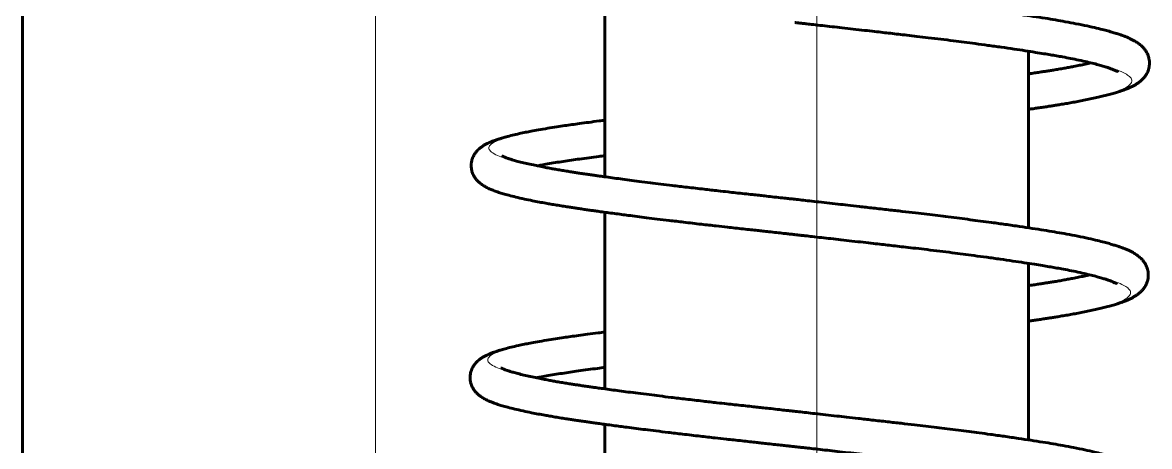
# Model space of a CAD drawing. Header units: millimetres. Extents: x 0 to 594, y 0 to 420.
# Drawn here: x 463.463 to 464.74, y 87.064 to 87.544 of the extents above; entities that cross this region are included whole.
import ezdxf

# ---------------------------------------------------------------- set-up
doc = ezdxf.new("R2010")
doc.units = ezdxf.units.MM
for name, pattern in [('K5LT_AXLED', [19.5, 15, -1.5, 1.5, -1.5]), ('K5LT_BASIC', [0]), ('K5LT_THIN', [0])]:
    doc.linetypes.add(name, pattern=pattern)
doc.layers.add('Системный слой', color=7, linetype='Continuous')

# ---------------------------------------------------------------- blocks, each defined once
blk = doc.blocks.new('U638')
at = {"layer": 'Системный слой', "color": 30, "linetype": 'K5LT_AXLED', "lineweight": 18, "true_color": 0xff8000}
blk.add_line((463.8626, 88.3624), (463.8626, 86.1024), dxfattribs=at)
blk = doc.blocks.new('U641')
at = {"layer": 'Системный слой', "color": 30, "linetype": 'K5LT_AXLED', "lineweight": 18, "true_color": 0xff8000}
blk.add_line((463.8626, 86.7624), (463.8626, 89.0224), dxfattribs=at)
blk = doc.blocks.new('U643')
at = {"layer": 'Системный слой', "color": 30, "linetype": 'K5LT_AXLED', "lineweight": 18, "true_color": 0xff8000}
blk.add_line((463.8626, 88.3624), (463.8626, 84.9744), dxfattribs=at)
blk = doc.blocks.new('U646')
at = {"layer": 'Системный слой', "color": 30, "linetype": 'K5LT_AXLED', "lineweight": 18, "true_color": 0xff8000}
blk.add_line((463.8626, 86.7624), (463.8626, 88.9744), dxfattribs=at)
blk = doc.blocks.new('U642')
at = {"layer": 'Системный слой', "color": 30, "linetype": 'K5LT_AXLED', "lineweight": 18, "true_color": 0xff8000}
blk.add_line((464.3626, 85.6758), (464.3626, 96.2758), dxfattribs=at)
at = {"layer": 'Системный слой', "color": 5, "linetype": 'K5LT_BASIC', "lineweight": 60, "true_color": 0x0000ff}
for p, q in [((463.4626, 86.2304), (463.4626, 90.0304)), ((464.1226, 87.569), (464.1226, 87.369)), ((464.6026, 87.5112), (464.6026, 87.3112)), ((464.1226, 87.3289), (464.1226, 87.1288)), ((464.6026, 87.271), (464.6026, 87.0711)), ((464.1226, 87.0887), (464.1226, 86.8887))]:
    blk.add_line(p, q, dxfattribs=at)
for points, knots in [([(464.338, 87.5837), (464.3397, 87.5835), (464.3441, 87.583), (464.353, 87.582), (464.3668, 87.5805), (464.3828, 87.5787), (464.3997, 87.5768), (464.413, 87.5753), (464.4285, 87.5735), (464.4447, 87.5717), (464.4608, 87.5699), (464.4753, 87.5682), (464.4887, 87.5666), (464.5011, 87.5651), (464.5134, 87.5636), (464.5255, 87.5621), (464.5375, 87.5605), (464.5496, 87.5589), (464.5629, 87.5571), (464.578, 87.555), (464.5934, 87.5528), (464.6081, 87.5506), (464.6213, 87.5486), (464.6333, 87.5466), (464.6452, 87.5445), (464.6574, 87.5422), (464.6694, 87.5398), (464.6798, 87.5374), (464.6879, 87.5354), (464.6943, 87.5337), (464.6995, 87.5321), (464.7041, 87.5307), (464.7084, 87.5292), (464.7125, 87.5277), (464.7162, 87.5261), (464.7195, 87.5246), (464.7222, 87.5232), (464.7245, 87.5218), (464.7264, 87.5206), (464.7283, 87.5192), (464.7303, 87.5176), (464.7323, 87.5156), (464.7344, 87.5131), (464.7364, 87.51), (464.738, 87.5066), (464.739, 87.5032), (464.7395, 87.5002), (464.7396, 87.4975), (464.7394, 87.4944), (464.7387, 87.4909), (464.7373, 87.4872), (464.7353, 87.4838), (464.7332, 87.481), (464.7309, 87.4787), (464.7285, 87.4766), (464.7259, 87.4747), (464.7231, 87.473), (464.7204, 87.4715), (464.7175, 87.4701), (464.7144, 87.4688), (464.711, 87.4675), (464.7075, 87.4663), (464.7034, 87.4649), (464.6984, 87.4634), (464.6926, 87.4618), (464.6863, 87.4603), (464.6797, 87.4587), (464.6728, 87.4572), (464.6657, 87.4558), (464.6587, 87.4544), (464.6518, 87.4531), (464.645, 87.4519), (464.6388, 87.4509), (464.6335, 87.45), (464.6288, 87.4493), (464.6242, 87.4486), (464.6191, 87.4478), (464.6136, 87.447), (464.6082, 87.4462), (464.6044, 87.4457), (464.6026, 87.4455)], [0, 0, 0, 0, 0.397736, 0.744521, 1.080636, 1.771412, 2.064934, 2.418779, 2.83817, 3.320504, 3.757443, 4.187421, 4.571303, 4.952745, 5.328932, 5.754746, 6.161008, 6.54818, 6.974815, 7.497049, 8.067701, 8.594768, 9.127235, 9.644975, 10.166094, 10.817214, 11.612368, 12.45441, 13.225354, 13.959596, 14.728308, 15.49, 16.348323, 17.371241, 18.591992, 19.911757, 21.369196, 22.665283, 24.022236, 25.362066, 26.988033, 28.988186, 31.352554, 34.263032, 37.199135, 39.980645, 42.140873, 43.914391, 45.902198, 48.620243, 51.736599, 54.732676, 57.311937, 59.541727, 61.662618, 63.616644, 65.304289, 66.766093, 67.924156, 69.180544, 70.144452, 70.999045, 71.818297, 72.719071, 73.639943, 74.46934, 75.217917, 75.979157, 76.65843, 77.265241, 77.790842, 78.257642, 78.703264, 79.06542, 79.350372, 79.664511, 80.042542, 80.410754, 80.725975, 81, 81, 81, 81]), ([(464.7035, 87.4879), (464.7035, 87.4879), (464.7035, 87.488), (464.7033, 87.4881), (464.703, 87.4883), (464.7026, 87.4885), (464.7019, 87.4889), (464.7007, 87.4894), (464.6988, 87.4903), (464.6962, 87.4913), (464.6926, 87.4926), (464.6884, 87.4939), (464.6832, 87.4955), (464.6769, 87.4971), (464.6693, 87.499), (464.6605, 87.501), (464.6511, 87.5029), (464.6423, 87.5046), (464.6345, 87.506), (464.6273, 87.5072), (464.6195, 87.5085), (464.61, 87.51), (464.5988, 87.5118), (464.5858, 87.5137), (464.5716, 87.5158), (464.5568, 87.5178), (464.5427, 87.5197), (464.5297, 87.5214), (464.5169, 87.5231), (464.5035, 87.5248), (464.4898, 87.5264), (464.4767, 87.528), (464.4653, 87.5293), (464.4553, 87.5304), (464.4461, 87.5315), (464.4372, 87.5325), (464.4275, 87.5336), (464.4164, 87.5349), (464.4043, 87.5362), (464.392, 87.5376), (464.38, 87.539), (464.3687, 87.5402), (464.3588, 87.5413), (464.3514, 87.5422), (464.3473, 87.5426), (464.3454, 87.5428), (464.3442, 87.543), (464.343, 87.5431), (464.3414, 87.5433), (464.3396, 87.5435), (464.3383, 87.5436), (464.3379, 87.5437), (464.3378, 87.5437)], [0, 0, 0, 0, 1.423778, 3.397332, 5.257147, 7.110556, 8.963305, 11.190398, 13.633374, 16.239743, 18.446735, 20.481492, 22.369965, 24.18043, 25.888484, 27.547135, 28.954135, 30.069996, 30.857671, 31.557967, 32.285116, 33.123767, 34.097166, 35.106512, 36.236002, 37.375104, 38.435659, 39.360379, 40.272538, 41.271029, 42.226094, 43.03112, 43.732962, 44.323533, 44.875779, 45.393482, 45.987912, 46.692126, 47.446864, 48.127922, 48.715468, 49.282087, 49.898313, 50.450402, 50.916624, 51.258, 51.537148, 51.766864, 52.06556, 52.384397, 52.729265, 53, 53, 53, 53]), ([(464.6026, 87.4856), (464.6039, 87.4858), (464.6074, 87.4863), (464.6125, 87.4871), (464.6178, 87.4879), (464.6223, 87.4885), (464.6265, 87.4892), (464.6313, 87.49), (464.6368, 87.4909), (464.6427, 87.4919), (464.6484, 87.493), (464.6544, 87.4941), (464.6606, 87.4953), (464.6671, 87.4967), (464.6712, 87.4976), (464.6732, 87.4981)], [0, 0, 0, 0, 0.576815, 1.63763, 2.737902, 3.662008, 4.404961, 5.33251, 6.490701, 7.729351, 8.89747, 10.190464, 11.948986, 13.866376, 16, 16, 16, 16]), ([(464.3365, 87.3037), (464.3364, 87.3037), (464.3351, 87.3038), (464.3308, 87.3043), (464.3226, 87.3052), (464.312, 87.3064), (464.3017, 87.3075), (464.2948, 87.3083), (464.2874, 87.3091), (464.2789, 87.31), (464.2702, 87.311), (464.2601, 87.3121), (464.2474, 87.3135), (464.2307, 87.3154), (464.2128, 87.3175), (464.1961, 87.3195), (464.182, 87.3212), (464.1665, 87.3231), (464.1531, 87.3248), (464.1411, 87.3264), (464.133, 87.3275), (464.1251, 87.3285), (464.1178, 87.3295), (464.1118, 87.3303), (464.1064, 87.3311), (464.1013, 87.3318), (464.0959, 87.3326), (464.0908, 87.3333), (464.0859, 87.3341), (464.0805, 87.3349), (464.0743, 87.3359), (464.0677, 87.337), (464.0613, 87.3381), (464.0548, 87.3392), (464.0477, 87.3405), (464.0395, 87.3421), (464.0267, 87.3448), (464.0157, 87.3475), (464.0072, 87.3498), (464.0027, 87.3512), (463.9994, 87.3523), (463.9969, 87.3533), (463.9945, 87.3542), (463.9924, 87.3551), (463.9904, 87.356), (463.9884, 87.357), (463.9864, 87.3581), (463.9845, 87.3593), (463.9824, 87.3607), (463.9802, 87.3625), (463.9779, 87.3646), (463.9758, 87.3671), (463.9738, 87.3703), (463.9721, 87.374), (463.9711, 87.3781), (463.9709, 87.3821), (463.9713, 87.3862), (463.9724, 87.3903), (463.9743, 87.394), (463.9764, 87.3971), (463.9785, 87.3993), (463.9802, 87.4009), (463.9818, 87.4022), (463.9832, 87.4032), (463.9847, 87.4042), (463.9861, 87.4051), (463.9876, 87.4059), (463.9893, 87.4068), (463.9914, 87.4077), (463.9941, 87.4089), (463.9975, 87.4102), (464.0014, 87.4115), (464.0056, 87.4128), (464.0107, 87.4143), (464.0173, 87.416), (464.0247, 87.4177), (464.0321, 87.4193), (464.0392, 87.4207), (464.0473, 87.4222), (464.0569, 87.4238), (464.067, 87.4255), (464.0763, 87.4269), (464.0851, 87.4281), (464.0941, 87.4294), (464.1044, 87.4307), (464.1142, 87.432), (464.1204, 87.4328), (464.1226, 87.4331)], [0, 0, 0, 0, 0.27932, 0.523789, 0.760267, 1.283885, 1.493262, 1.67013, 1.906087, 2.194677, 2.513661, 2.812575, 3.257409, 3.846095, 4.553653, 5.138358, 5.640443, 6.106941, 6.928885, 7.230533, 7.553826, 7.894874, 8.222071, 8.506578, 8.76084, 9.057375, 9.411664, 9.785111, 10.117735, 10.46637, 10.920338, 11.411865, 11.868634, 12.319034, 12.958118, 13.694621, 14.697906, 17.101825, 18.264659, 19.333749, 20.133587, 20.890373, 21.664312, 22.607185, 23.57665, 24.708269, 25.860651, 27.286325, 28.845548, 30.981923, 33.36208, 36.17187, 39.042683, 42.786653, 46.211703, 49.253784, 52.327491, 55.898065, 59.783803, 62.897409, 65.32693, 67.254067, 68.670602, 69.952303, 71.099169, 72.163528, 73.188239, 74.167629, 75.311269, 76.570858, 77.842371, 78.949187, 79.815552, 80.759226, 81.728718, 82.651657, 83.319979, 83.86955, 84.49079, 85.177079, 85.736535, 86.19001, 86.54279, 86.909082, 87.31457, 87.759925, 88, 88, 88, 88]), ([(464.0063, 87.3926), (464.0063, 87.3926), (464.0064, 87.3926), (464.0066, 87.3924), (464.007, 87.3922), (464.0076, 87.3919), (464.0083, 87.3916), (464.0092, 87.3912), (464.0107, 87.3906), (464.013, 87.3898), (464.0163, 87.3887), (464.0209, 87.3873), (464.0267, 87.3858), (464.0335, 87.3841), (464.0409, 87.3825), (464.0482, 87.381), (464.0549, 87.3797), (464.0609, 87.3785), (464.0666, 87.3775), (464.0725, 87.3765), (464.0786, 87.3755), (464.0843, 87.3746), (464.0893, 87.3738), (464.0941, 87.3731), (464.0993, 87.3723), (464.1046, 87.3715), (464.1098, 87.3708), (464.1153, 87.37), (464.1221, 87.3691), (464.1306, 87.3679), (464.1403, 87.3666), (464.1505, 87.3653), (464.1617, 87.3638), (464.1735, 87.3623), (464.186, 87.3608), (464.1998, 87.3591), (464.2163, 87.3571), (464.2337, 87.3551), (464.2493, 87.3533), (464.2612, 87.352), (464.2711, 87.3509), (464.2803, 87.3499), (464.2891, 87.3489), (464.2968, 87.3481), (464.3042, 87.3473), (464.3127, 87.3463), (464.3216, 87.3454), (464.3291, 87.3445), (464.3338, 87.344), (464.3361, 87.3438), (464.3367, 87.3437), (464.3367, 87.3437)], [0, 0, 0, 0, 1.729712, 3.866554, 5.75773, 7.403241, 9.136389, 10.783601, 12.612728, 14.589586, 16.814983, 18.987578, 21.105385, 23.154019, 25.001914, 26.582348, 27.810141, 28.85035, 29.660057, 30.534425, 31.437, 32.241014, 32.892653, 33.51945, 34.270431, 34.971616, 35.531925, 36.004431, 36.632841, 37.402373, 38.121286, 38.906007, 39.761638, 40.711836, 41.567047, 42.489006, 43.624641, 44.920205, 45.968229, 46.714446, 47.296713, 47.941776, 48.520087, 48.940177, 49.31, 49.7723, 50.342039, 50.878913, 51.342877, 51.696232, 52, 52, 52, 52]), ([(464.1226, 87.393), (464.1202, 87.3927), (464.1142, 87.3919), (464.1043, 87.3906), (464.0939, 87.3892), (464.084, 87.3878), (464.0748, 87.3864), (464.0657, 87.385), (464.0575, 87.3836), (464.0509, 87.3824), (464.0473, 87.3817), (464.0459, 87.3814)], [0, 0, 0, 0, 0.772347, 2.002729, 3.346329, 4.557314, 5.93455, 7.438778, 9.198526, 10.871932, 12, 12, 12, 12]), ([(464.3367, 87.3437), (464.3385, 87.3435), (464.3428, 87.343), (464.3517, 87.342), (464.3655, 87.3405), (464.3815, 87.3387), (464.3984, 87.3368), (464.4117, 87.3353), (464.4272, 87.3335), (464.4434, 87.3317), (464.4595, 87.3299), (464.474, 87.3282), (464.4874, 87.3266), (464.4998, 87.3251), (464.5121, 87.3236), (464.5242, 87.3221), (464.5362, 87.3205), (464.5483, 87.3189), (464.5617, 87.3171), (464.5767, 87.3151), (464.5921, 87.3128), (464.6068, 87.3106), (464.62, 87.3086), (464.632, 87.3066), (464.6439, 87.3045), (464.6561, 87.3022), (464.6681, 87.2998), (464.6785, 87.2974), (464.6866, 87.2954), (464.693, 87.2937), (464.6983, 87.2921), (464.7028, 87.2907), (464.7071, 87.2892), (464.7112, 87.2877), (464.715, 87.2861), (464.7183, 87.2846), (464.7209, 87.2832), (464.7232, 87.2818), (464.7252, 87.2806), (464.727, 87.2792), (464.729, 87.2776), (464.731, 87.2756), (464.7331, 87.2731), (464.7351, 87.27), (464.7367, 87.2666), (464.7377, 87.2632), (464.7382, 87.2602), (464.7383, 87.2575), (464.7381, 87.2544), (464.7374, 87.2509), (464.736, 87.2472), (464.734, 87.2438), (464.7319, 87.241), (464.7296, 87.2387), (464.7272, 87.2366), (464.7246, 87.2347), (464.7218, 87.233), (464.7191, 87.2315), (464.7162, 87.2301), (464.7131, 87.2288), (464.7097, 87.2275), (464.7063, 87.2263), (464.7022, 87.2249), (464.6972, 87.2234), (464.6913, 87.2218), (464.685, 87.2203), (464.6784, 87.2187), (464.6715, 87.2172), (464.6644, 87.2158), (464.6574, 87.2144), (464.6505, 87.2131), (464.6437, 87.212), (464.6375, 87.2109), (464.6322, 87.21), (464.6275, 87.2093), (464.6229, 87.2086), (464.6178, 87.2078), (464.6123, 87.207), (464.6073, 87.2063), (464.604, 87.2058), (464.6026, 87.2056)], [0, 0, 0, 0, 0.398057, 0.74512, 1.081506, 1.772839, 2.066598, 2.420727, 2.840457, 3.323179, 3.76047, 4.190795, 4.574986, 4.956735, 5.333225, 5.759382, 6.165972, 6.553455, 6.980434, 7.503089, 8.0742, 8.601692, 9.134587, 9.652745, 10.174283, 10.825928, 11.621723, 12.464443, 13.236009, 13.970842, 14.740173, 15.502479, 16.361493, 17.385235, 18.606969, 19.927797, 21.386411, 22.683541, 24.041588, 25.382498, 27.009775, 29.011538, 31.377811, 34.290634, 37.229103, 40.012853, 42.174821, 43.949769, 45.939176, 48.659412, 51.778277, 54.776768, 57.358108, 59.589694, 61.712293, 63.667893, 65.356898, 66.819879, 67.978875, 69.236275, 70.20096, 71.056242, 71.876153, 72.777653, 73.699266, 74.529332, 75.278512, 76.040365, 76.720186, 77.327485, 77.85351, 78.320686, 78.766667, 79.129115, 79.414296, 79.728688, 80.107024, 80.475532, 80.791007, 81, 81, 81, 81]), ([(464.7022, 87.2479), (464.7022, 87.2479), (464.7022, 87.248), (464.702, 87.2481), (464.7017, 87.2483), (464.7013, 87.2485), (464.7006, 87.2489), (464.6994, 87.2494), (464.6975, 87.2503), (464.6949, 87.2513), (464.6913, 87.2526), (464.6871, 87.2539), (464.6819, 87.2555), (464.6756, 87.2571), (464.668, 87.259), (464.6592, 87.261), (464.6498, 87.2629), (464.641, 87.2646), (464.6332, 87.266), (464.626, 87.2672), (464.6182, 87.2685), (464.6087, 87.27), (464.5975, 87.2718), (464.5845, 87.2737), (464.5703, 87.2758), (464.5555, 87.2778), (464.5414, 87.2797), (464.5284, 87.2814), (464.5156, 87.2831), (464.5022, 87.2848), (464.4885, 87.2864), (464.4754, 87.288), (464.464, 87.2893), (464.454, 87.2904), (464.4448, 87.2915), (464.4359, 87.2925), (464.4262, 87.2936), (464.4151, 87.2949), (464.403, 87.2962), (464.3907, 87.2976), (464.3787, 87.299), (464.3674, 87.3002), (464.3575, 87.3013), (464.3501, 87.3022), (464.346, 87.3026), (464.3441, 87.3028), (464.3429, 87.303), (464.3417, 87.3031), (464.3401, 87.3033), (464.3383, 87.3035), (464.337, 87.3036), (464.3366, 87.3037), (464.3365, 87.3037)], [0, 0, 0, 0, 1.423798, 3.397357, 5.257175, 7.110587, 8.963341, 11.190419, 13.633377, 16.239726, 18.446717, 20.481476, 22.369953, 24.180421, 25.888477, 27.547131, 28.954133, 30.069995, 30.85767, 31.557968, 32.285118, 33.123771, 34.097171, 35.10652, 36.236016, 37.375132, 38.435698, 39.360428, 40.272599, 41.271131, 42.22622, 43.031262, 43.733094, 44.323674, 44.875925, 45.393626, 45.988046, 46.692256, 47.446968, 48.127988, 48.715494, 49.282099, 49.89833, 50.450476, 50.916777, 51.25823, 51.537411, 51.767133, 52.065824, 52.384654, 52.729435, 53, 53, 53, 53]), ([(464.6026, 87.2458), (464.6034, 87.2459), (464.6064, 87.2464), (464.6112, 87.2471), (464.6165, 87.2479), (464.621, 87.2486), (464.6253, 87.2492), (464.63, 87.25), (464.6355, 87.2509), (464.6414, 87.2519), (464.6471, 87.253), (464.6531, 87.2541), (464.6594, 87.2553), (464.6659, 87.2567), (464.6699, 87.2576), (464.6719, 87.2581)], [0, 0, 0, 0, 0.384159, 1.458242, 2.572269, 3.507925, 4.260163, 5.199314, 6.371995, 7.626133, 8.808858, 10.118028, 11.89855, 13.839922, 16, 16, 16, 16]), ([(464.3352, 87.0637), (464.3351, 87.0637), (464.3338, 87.0638), (464.3295, 87.0643), (464.3213, 87.0652), (464.3107, 87.0664), (464.3004, 87.0675), (464.2935, 87.0683), (464.2861, 87.0691), (464.2776, 87.07), (464.2689, 87.071), (464.2588, 87.0721), (464.2461, 87.0735), (464.2294, 87.0754), (464.2115, 87.0775), (464.1948, 87.0795), (464.1807, 87.0812), (464.1652, 87.0831), (464.1518, 87.0848), (464.1398, 87.0864), (464.1317, 87.0875), (464.1238, 87.0885), (464.1165, 87.0895), (464.1105, 87.0903), (464.1051, 87.0911), (464.1, 87.0918), (464.0946, 87.0926), (464.0895, 87.0933), (464.0846, 87.0941), (464.0792, 87.0949), (464.073, 87.0959), (464.0664, 87.097), (464.0601, 87.0981), (464.0535, 87.0992), (464.0464, 87.1005), (464.0382, 87.1021), (464.0254, 87.1048), (464.0144, 87.1075), (464.0059, 87.1098), (464.0014, 87.1112), (463.9981, 87.1123), (463.9956, 87.1133), (463.9932, 87.1142), (463.9911, 87.1151), (463.9891, 87.116), (463.9871, 87.117), (463.9851, 87.1181), (463.9832, 87.1193), (463.9811, 87.1207), (463.9789, 87.1225), (463.9766, 87.1246), (463.9745, 87.1271), (463.9725, 87.1303), (463.9708, 87.134), (463.9698, 87.1381), (463.9696, 87.1422), (463.97, 87.1462), (463.9711, 87.1503), (463.973, 87.1541), (463.9751, 87.1571), (463.9772, 87.1593), (463.9789, 87.1609), (463.9805, 87.1622), (463.9819, 87.1633), (463.9834, 87.1642), (463.9848, 87.1651), (463.9863, 87.1659), (463.988, 87.1668), (463.9901, 87.1677), (463.9928, 87.1689), (463.9963, 87.1702), (464.0001, 87.1715), (464.0043, 87.1729), (464.0094, 87.1743), (464.016, 87.176), (464.0234, 87.1777), (464.0308, 87.1793), (464.0379, 87.1807), (464.0461, 87.1822), (464.0556, 87.1838), (464.0658, 87.1855), (464.0751, 87.1869), (464.0838, 87.1881), (464.0928, 87.1894), (464.1032, 87.1908), (464.1133, 87.1921), (464.12, 87.1929), (464.1226, 87.1933)], [0, 0, 0, 0, 0.279167, 0.523502, 0.759853, 1.283189, 1.492456, 1.669226, 1.905048, 2.193473, 2.51228, 2.811033, 3.255657, 3.844054, 4.551258, 5.135649, 5.637462, 6.103711, 6.92522, 7.226707, 7.549826, 7.890689, 8.217714, 8.502074, 8.7562, 9.052569, 9.40666, 9.779916, 10.112372, 10.460835, 10.914569, 11.405843, 11.862373, 12.312513, 12.951231, 13.687315, 14.690092, 17.092796, 18.255003, 19.323514, 20.122922, 20.879307, 21.65283, 22.595198, 23.564138, 24.69515, 25.846911, 27.271825, 28.830212, 30.965443, 33.344321, 36.152603, 39.021871, 42.763811, 46.187004, 49.227439, 52.299582, 55.868333, 59.75208, 62.864026, 65.292251, 67.218369, 68.634169, 69.915234, 71.061564, 72.125384, 73.149506, 74.128294, 75.271334, 76.530743, 77.802089, 78.908787, 79.774721, 80.717087, 81.685639, 82.607649, 83.275988, 83.825314, 84.446291, 85.132419, 85.691656, 86.144904, 86.497366, 86.863373, 87.268596, 87.713863, 88, 88, 88, 88]), ([(464.005, 87.1526), (464.005, 87.1526), (464.0051, 87.1526), (464.0053, 87.1524), (464.0057, 87.1522), (464.0063, 87.1519), (464.007, 87.1516), (464.008, 87.1512), (464.0094, 87.1506), (464.0117, 87.1498), (464.015, 87.1487), (464.0196, 87.1473), (464.0254, 87.1458), (464.0322, 87.1441), (464.0396, 87.1425), (464.0469, 87.141), (464.0536, 87.1397), (464.0596, 87.1386), (464.0653, 87.1375), (464.0712, 87.1365), (464.0773, 87.1355), (464.083, 87.1346), (464.088, 87.1338), (464.0929, 87.1331), (464.098, 87.1323), (464.1033, 87.1315), (464.1085, 87.1308), (464.114, 87.13), (464.1208, 87.1291), (464.1293, 87.1279), (464.139, 87.1266), (464.1492, 87.1253), (464.1604, 87.1238), (464.1722, 87.1224), (464.1847, 87.1208), (464.1985, 87.1191), (464.215, 87.1172), (464.2324, 87.1151), (464.248, 87.1133), (464.2599, 87.112), (464.2698, 87.1109), (464.279, 87.1099), (464.2878, 87.109), (464.2955, 87.1081), (464.3029, 87.1073), (464.3114, 87.1064), (464.3203, 87.1054), (464.3278, 87.1045), (464.3325, 87.104), (464.3348, 87.1038), (464.3354, 87.1037), (464.3354, 87.1037)], [0, 0, 0, 0, 1.729712, 3.866554, 5.757731, 7.403242, 9.13639, 10.783601, 12.612728, 14.589585, 16.814982, 18.987578, 21.105385, 23.154019, 25.001915, 26.582348, 27.810141, 28.850349, 29.660057, 30.534424, 31.437, 32.241014, 32.892653, 33.51945, 34.270431, 34.971616, 35.531926, 36.004432, 36.632843, 37.402375, 38.121288, 38.906008, 39.761637, 40.711834, 41.567044, 42.489003, 43.624639, 44.920203, 45.968227, 46.714443, 47.296711, 47.941774, 48.520083, 48.940171, 49.309995, 49.772295, 50.342035, 50.87891, 51.342874, 51.69623, 52, 52, 52, 52]), ([(464.1226, 87.1532), (464.1198, 87.1528), (464.1133, 87.152), (464.103, 87.1506), (464.0926, 87.1492), (464.0827, 87.1478), (464.0735, 87.1464), (464.0644, 87.145), (464.0562, 87.1436), (464.0496, 87.1424), (464.046, 87.1417), (464.0446, 87.1414)], [0, 0, 0, 0, 0.903426, 2.119443, 3.447358, 4.644205, 6.005362, 7.492029, 9.231232, 10.885102, 12, 12, 12, 12]), ([(464.3354, 87.1037), (464.3372, 87.1035), (464.3415, 87.103), (464.3504, 87.102), (464.3642, 87.1005), (464.3802, 87.0987), (464.3971, 87.0968), (464.4104, 87.0953), (464.4259, 87.0935), (464.4421, 87.0917), (464.4582, 87.0899), (464.4727, 87.0882), (464.4861, 87.0866), (464.4985, 87.0851), (464.5108, 87.0836), (464.5229, 87.0821), (464.5349, 87.0805), (464.547, 87.079), (464.5604, 87.0772), (464.5754, 87.0751), (464.5908, 87.0728), (464.6055, 87.0706), (464.6187, 87.0686), (464.6307, 87.0666), (464.6426, 87.0645), (464.6548, 87.0622), (464.6668, 87.0598), (464.6772, 87.0574), (464.6853, 87.0554), (464.6917, 87.0537), (464.697, 87.0522), (464.7015, 87.0507), (464.7058, 87.0492), (464.7099, 87.0477), (464.7137, 87.0461), (464.717, 87.0446), (464.7196, 87.0432), (464.7219, 87.0419), (464.7239, 87.0406), (464.7257, 87.0392), (464.7277, 87.0376), (464.7297, 87.0356), (464.7318, 87.0331), (464.7338, 87.03), (464.7354, 87.0266), (464.7364, 87.0232), (464.7369, 87.0202), (464.737, 87.0175), (464.7368, 87.0144), (464.7361, 87.011), (464.7347, 87.0072), (464.7327, 87.0039), (464.7306, 87.001), (464.7283, 86.9987), (464.7259, 86.9966), (464.7233, 86.9947), (464.7205, 86.993), (464.7178, 86.9915), (464.7149, 86.9901), (464.7118, 86.9888), (464.7084, 86.9875), (464.705, 86.9863), (464.7009, 86.9849), (464.6959, 86.9835), (464.69, 86.9818), (464.6837, 86.9803), (464.6771, 86.9787), (464.6702, 86.9772), (464.6631, 86.9758), (464.6561, 86.9744), (464.6492, 86.9731), (464.6424, 86.972), (464.6362, 86.9709), (464.6309, 86.97), (464.6262, 86.9693), (464.6216, 86.9686), (464.6165, 86.9678), (464.611, 86.967), (464.6063, 86.9664), (464.6035, 86.966), (464.6026, 86.9658)], [0, 0, 0, 0, 0.398385, 0.745736, 1.082399, 1.774303, 2.068304, 2.422726, 2.842802, 3.325923, 3.763575, 4.194255, 4.578763, 4.960828, 5.337629, 5.764138, 6.171062, 6.558866, 6.986197, 7.509284, 8.080867, 8.608794, 9.142129, 9.660715, 10.182684, 10.834867, 11.631318, 12.474734, 13.246937, 13.982377, 14.752343, 15.515279, 16.375002, 17.399589, 18.622332, 19.944251, 21.404069, 22.70227, 24.061438, 25.403455, 27.032076, 29.035492, 31.403718, 34.318946, 37.259841, 40.04589, 42.209643, 43.986056, 45.977106, 48.699587, 51.821028, 54.821994, 57.405465, 59.638894, 61.763246, 63.72046, 65.41086, 66.875049, 68.035002, 69.29344, 70.258921, 71.11491, 71.935498, 72.837743, 73.760116, 74.590868, 75.340666, 76.103148, 76.78353, 77.391331, 77.91779, 78.385351, 78.831701, 79.194448, 79.479865, 79.794516, 80.173164, 80.541977, 80.857712, 81, 81, 81, 81]), ([(464.7009, 87.0079), (464.7009, 87.008), (464.7009, 87.008), (464.7007, 87.0081), (464.7004, 87.0083), (464.7, 87.0085), (464.6993, 87.0089), (464.6981, 87.0094), (464.6962, 87.0103), (464.6936, 87.0113), (464.69, 87.0126), (464.6858, 87.0139), (464.6806, 87.0155), (464.6744, 87.0171), (464.6667, 87.019), (464.6579, 87.021), (464.6485, 87.0229), (464.6397, 87.0246), (464.6319, 87.026), (464.6247, 87.0272), (464.6169, 87.0285), (464.6074, 87.0301), (464.5962, 87.0318), (464.5832, 87.0337), (464.569, 87.0358), (464.5542, 87.0378), (464.5401, 87.0397), (464.5271, 87.0415), (464.5143, 87.0431), (464.5009, 87.0448), (464.4872, 87.0464), (464.4742, 87.048), (464.4628, 87.0493), (464.4527, 87.0505), (464.4436, 87.0515), (464.4346, 87.0525), (464.4249, 87.0536), (464.4138, 87.0549), (464.4017, 87.0562), (464.3894, 87.0576), (464.3774, 87.059), (464.3661, 87.0602), (464.3562, 87.0614), (464.3488, 87.0622), (464.3447, 87.0626), (464.3428, 87.0628), (464.3416, 87.063), (464.3404, 87.0631), (464.3388, 87.0633), (464.337, 87.0635), (464.3357, 87.0636), (464.3353, 87.0637), (464.3352, 87.0637)], [0, 0, 0, 0, 1.423762, 3.397312, 5.257124, 7.11053, 8.963276, 11.190381, 13.633371, 16.239756, 18.446749, 20.481505, 22.369974, 24.180437, 25.888489, 27.547138, 28.954137, 30.069996, 30.857671, 31.557966, 32.285114, 33.123764, 34.097161, 35.106505, 36.23599, 37.375082, 38.435628, 39.360339, 40.272489, 41.270945, 42.225991, 43.031004, 43.732855, 44.323417, 44.875659, 45.393365, 45.987803, 46.692021, 47.44678, 48.127867, 48.715447, 49.282078, 49.898298, 50.450341, 50.916499, 51.257812, 51.536934, 51.766645, 52.065343, 52.384187, 52.729127, 53, 53, 53, 53])]:
    blk.add_open_spline(points, degree=3, knots=knots, dxfattribs=at)
at = {"layer": 'Системный слой', "color": 7, "linetype": 'K5LT_THIN', "lineweight": 18}
for points, knots in [([(464.3378, 87.5437), (464.3482, 87.5425), (464.3708, 87.54), (464.4043, 87.5362), (464.4371, 87.5325), (464.4676, 87.5291), (464.4982, 87.5255), (464.5302, 87.5215), (464.5617, 87.5173), (464.5899, 87.5132), (464.6146, 87.5095), (464.6377, 87.5057), (464.661, 87.5013), (464.6818, 87.4966), (464.6973, 87.4921), (464.7074, 87.4884), (464.714, 87.485), (464.7187, 87.4814), (464.7202, 87.477), (464.7169, 87.4723), (464.7094, 87.4681), (464.6999, 87.4646), (464.6878, 87.4611), (464.6706, 87.457), (464.6477, 87.4525), (464.624, 87.4486), (464.6087, 87.4464), (464.6026, 87.4456)], [0, 0, 0, 0, 0.97844, 2.123885, 3.158814, 4.120302, 5.136737, 6.261382, 7.455396, 8.597533, 9.602731, 10.63493, 11.887646, 13.288643, 14.552774, 15.595271, 16.470414, 17.473391, 18.736092, 20.154854, 21.406973, 22.367868, 23.317255, 24.547278, 25.955919, 27.202057, 28, 28, 28, 28]), ([(464.1226, 87.433), (464.1202, 87.4327), (464.1096, 87.4314), (464.0925, 87.4291), (464.0715, 87.4261), (464.0511, 87.4227), (464.0318, 87.419), (464.0161, 87.4152), (464.0052, 87.4119), (463.9979, 87.4089), (463.9929, 87.4058), (463.9903, 87.4021), (463.9921, 87.3981), (463.9979, 87.3943), (464.0062, 87.391), (464.0166, 87.3878), (464.0315, 87.3841), (464.0514, 87.38), (464.0744, 87.376), (464.0964, 87.3726), (464.1178, 87.3696), (464.1423, 87.3663), (464.1735, 87.3623), (464.2101, 87.3578), (464.2468, 87.3536), (464.2815, 87.3498), (464.3109, 87.3465), (464.3296, 87.3445), (464.3367, 87.3437)], [0, 0, 0, 0, 0.316292, 1.383223, 2.357185, 3.514954, 4.792331, 6.098417, 7.253777, 8.192371, 9.172176, 10.433157, 11.843928, 13.141508, 14.167303, 15.157513, 16.347529, 17.741196, 19.040838, 20.141088, 20.990679, 21.980822, 23.261803, 24.682961, 26.02907, 27.134505, 28.289982, 29, 29, 29, 29]), ([(464.3365, 87.3037), (464.3419, 87.3031), (464.3594, 87.3011), (464.3875, 87.298), (464.4195, 87.2944), (464.4489, 87.291), (464.4785, 87.2877), (464.5112, 87.2837), (464.5471, 87.2791), (464.5816, 87.2743), (464.6106, 87.2699), (464.6332, 87.2662), (464.6538, 87.2624), (464.6741, 87.2581), (464.6919, 87.2535), (464.7041, 87.2492), (464.7118, 87.2456), (464.7168, 87.242), (464.7189, 87.2379), (464.7168, 87.2337), (464.7116, 87.23), (464.7046, 87.2267), (464.6952, 87.2236), (464.6817, 87.2199), (464.6639, 87.2159), (464.6434, 87.212), (464.6228, 87.2087), (464.6091, 87.2067), (464.6026, 87.2057)], [0, 0, 0, 0, 0.524209, 1.711319, 2.736048, 3.68326, 4.667053, 5.815334, 7.1506, 8.634275, 9.933531, 10.96666, 11.961761, 13.241253, 14.695254, 15.972892, 16.95667, 17.959076, 19.24384, 20.540936, 21.647759, 22.520739, 23.482961, 24.634579, 25.889372, 27.078103, 28.124717, 29, 29, 29, 29]), ([(464.1226, 87.1932), (464.1203, 87.1929), (464.1101, 87.1916), (464.0927, 87.1893), (464.0699, 87.186), (464.0465, 87.1822), (464.0259, 87.178), (464.0109, 87.1741), (464.0016, 87.171), (463.9954, 87.1683), (463.9909, 87.1652), (463.989, 87.1615), (463.9914, 87.1575), (463.9979, 87.1537), (464.0067, 87.1504), (464.0181, 87.1471), (464.0344, 87.1432), (464.0559, 87.1389), (464.0795, 87.1349), (464.1019, 87.1316), (464.1256, 87.1283), (464.1549, 87.1245), (464.19, 87.1201), (464.2267, 87.1157), (464.2611, 87.1119), (464.2945, 87.1082), (464.3192, 87.1055), (464.3333, 87.1039), (464.3354, 87.1037)], [0, 0, 0, 0, 0.300013, 1.315993, 2.393366, 3.727614, 5.239816, 6.549801, 7.590862, 8.428273, 9.415436, 10.666049, 12.0936, 13.370724, 14.392586, 15.406977, 16.671098, 18.130935, 19.413874, 20.415626, 21.345212, 22.590486, 24.01688, 25.347015, 26.534005, 27.600498, 28.788533, 29, 29, 29, 29])]:
    blk.add_open_spline(points, degree=3, knots=knots, dxfattribs=at)
at = {"layer": 'Системный слой'}
for name in ['U643', 'U646']:
    blk.add_blockref(name, (0, 0), dxfattribs=at)
blk = doc.blocks.new('U637')
at = {"layer": 'Системный слой'}
for name in ['U642', 'U638', 'U641']:
    blk.add_blockref(name, (0, 0), dxfattribs=at)

msp = doc.modelspace()

# ---------------------------------------------------------------- block references
at = {"layer": 'Системный слой'}
msp.add_blockref('U637', (0, 0), dxfattribs=at)

doc.saveas('drawing.dxf')
